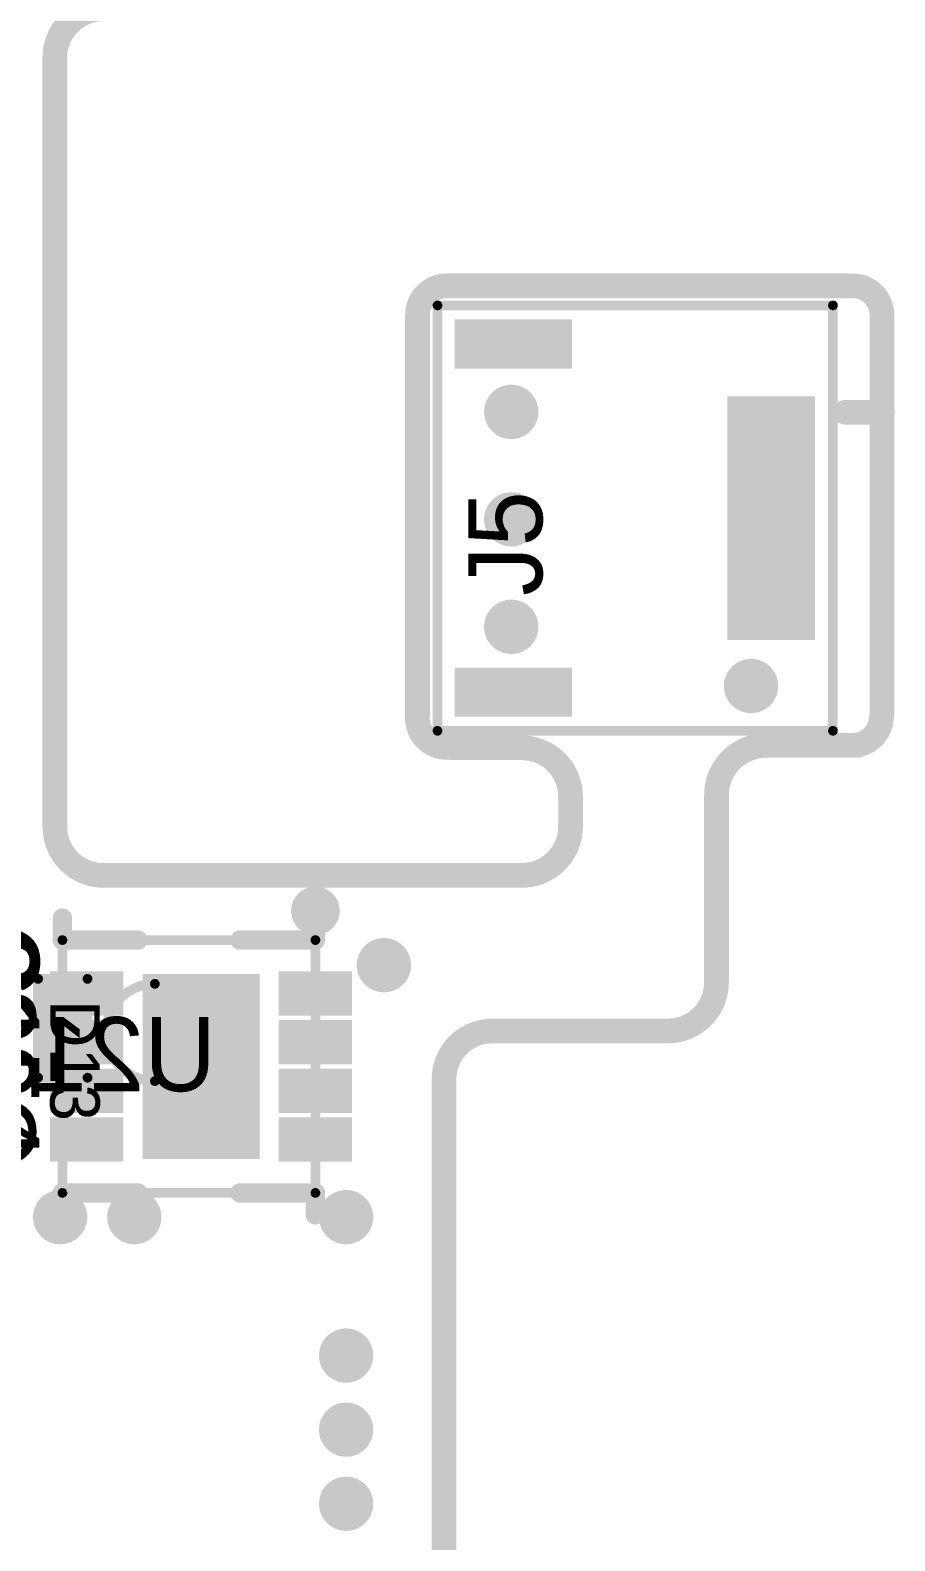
# Model space of a CAD drawing. Extents: x 722 to 1072, y 754 to 1061.
# Drawn here: x 804.81 to 813.7, y 1034.75 to 1050.28 of the extents above; entities that cross this region are included whole.
import ezdxf

# ---------------------------------------------------------------- set-up
doc = ezdxf.new("R2010")
doc.units = 0
doc.layers.get('0').update_dxf_attribs({"linetype": 'CONTINUOUS'})
for name, color, linetype in [('BOTTOMOVERLAY', 54, 'CONTINUOUS'), ('BOTTOMPASTE', 16, 'CONTINUOUS'), ('BOTTOMSOLDER', 6, 'CONTINUOUS'), ('KEEPOUTLAYER', 6, 'CONTINUOUS'), ('MECHANICAL13', 56, 'CONTINUOUS'), ('MULTILAYER', 9, 'CONTINUOUS'), ('TOPOVERLAY', 2, 'CONTINUOUS'), ('TOPPASTE', 8, 'CONTINUOUS'), ('TOPSOLDER', 216, 'CONTINUOUS'), ('VIAHOLELAYER', 16, 'CONTINUOUS')]:
    doc.layers.add(name, color=color, linetype=linetype)

# ---------------------------------------------------------------- blocks, each defined once
blk = doc.blocks.new('DFN_B_1')
at = {"layer": 'BOTTOMOVERLAY'}
for points, const_width in [([(-1.475, 1.175, 1), (-1.725, 1.175, 1)], 0.25), ([(-1.787, 1.175, 1), (-1.663, 1.175, 1)], 0.125), ([(-1.575, 1.175, 1), (-1.475, 1.175, 1)], 0.1), ([(-1.537, 1.175, 1), (-1.412, 1.175, 1)], 0.125), ([(-1.35, 1.175, 1), (-1.25, 1.175, 1)], 0.1), ([(-1.35, 1.175, 1), (-1.25, 1.175, 1)], 0.1), ([(1.25, 1.175, 1), (1.35, 1.175, 1)], 0.1), ([(1.25, 1.175, 1), (1.35, 1.175, 1)], 0.1), ([(1.475, 1.175, 1), (1.575, 1.175, 1)], 0.1), ([(-1.35, 0.4, 1), (-1.25, 0.4, 1)], 0.1), ([(1.25, 0.4, 1), (1.35, 0.4, 1)], 0.1), ([(-1.35, -0.65, 1), (-1.25, -0.65, 1)], 0.1), ([(1.25, -0.65, 1), (1.35, -0.65, 1)], 0.1), ([(-1.575, -1.425, 1), (-1.475, -1.425, 1)], 0.1), ([(-1.35, -1.425, 1), (-1.25, -1.425, 1)], 0.1), ([(-1.35, -1.425, 1), (-1.25, -1.425, 1)], 0.1), ([(1.25, -1.425, 1), (1.35, -1.425, 1)], 0.1), ([(1.25, -1.425, 1), (1.35, -1.425, 1)], 0.1), ([(1.475, -1.425, 1), (1.575, -1.425, 1)], 0.1)]:
    blk.add_lwpolyline(points, format="xyb", close=True, dxfattribs=dict(at, const_width=const_width))
at = {"layer": 'BOTTOMOVERLAY', "const_width": 0.2}
for points in [[(-1.3, 1.175), (-1.525, 1.175)], [(-1.3, 0.4), (-1.3, 1.175)], [(1.525, 1.175), (1.3, 1.175)], [(1.3, 0.4), (1.3, 1.175)], [(-1.3, -1.425), (-1.3, -0.65)], [(1.3, -1.425), (1.3, -0.65)], [(-1.3, -1.425), (-1.525, -1.425)], [(1.525, -1.425), (1.3, -1.425)]]:
    blk.add_lwpolyline(points, dxfattribs=at)
at = {"layer": 'BOTTOMPASTE'}
for points in [[(-0.875, 0.9), (-0.625, 0.9), (-0.875, 1.45), (-0.625, 1.45)], [(-0.375, 0.9), (-0.125, 0.9), (-0.375, 1.45), (-0.125, 1.45)], [(0.125, 0.9), (0.375, 0.9), (0.125, 1.45), (0.375, 1.45)], [(0.625, 0.9), (0.875, 0.9), (0.625, 1.45), (0.875, 1.45)], [(-0.85, -0.5), (0.85, -0.5), (-0.85, 0.5), (0.85, 0.5)], [(-0.875, -1.45), (-0.625, -1.45), (-0.875, -0.9), (-0.625, -0.9)], [(-0.375, -1.45), (-0.125, -1.45), (-0.375, -0.9), (-0.125, -0.9)], [(0.125, -1.45), (0.375, -1.45), (0.125, -0.9), (0.375, -0.9)], [(0.625, -1.45), (0.875, -1.45), (0.625, -0.9), (0.875, -0.9)]]:
    blk.add_solid(points, dxfattribs=at)
at = {"layer": 'BOTTOMSOLDER'}
for points in [[(-0.977, 0.798), (-0.523, 0.798), (-0.977, 1.552), (-0.523, 1.552)], [(-0.477, 0.798), (-0.023, 0.798), (-0.477, 1.552), (-0.023, 1.552)], [(0.023, 0.798), (0.477, 0.798), (0.023, 1.552), (0.477, 1.552)], [(0.523, 0.798), (0.977, 0.798), (0.523, 1.552), (0.977, 1.552)], [(-0.952, -0.602), (0.952, -0.602), (-0.952, 0.602), (0.952, 0.602)], [(-0.977, -1.552), (-0.523, -1.552), (-0.977, -0.798), (-0.523, -0.798)], [(-0.477, -1.552), (-0.023, -1.552), (-0.477, -0.798), (-0.023, -0.798)], [(0.023, -1.552), (0.477, -1.552), (0.023, -0.798), (0.477, -0.798)], [(0.523, -1.552), (0.977, -1.552), (0.523, -0.798), (0.977, -0.798)]]:
    blk.add_solid(points, dxfattribs=at)
at = {"layer": 'MECHANICAL13', "const_width": 0.1}
for points in [[(1.3, 1.175), (-1.3, 1.175)], [(-1.3, -1.425), (-1.3, 1.175)], [(1.3, -1.425), (1.3, 1.175)], [(1.3, -1.425), (-1.3, -1.425)]]:
    blk.add_lwpolyline(points, dxfattribs=at)
at = {"layer": 'MECHANICAL13'}
for points, const_width in [([(-1.325, 1.175, 1), (-1.275, 1.175, 1)], 0.05), ([(-1.325, 1.175, 1), (-1.275, 1.175, 1)], 0.05), ([(1.275, 1.175, 1), (1.325, 1.175, 1)], 0.05), ([(1.275, 1.175, 1), (1.325, 1.175, 1)], 0.05), ([(0.15, -0.475, 1), (-0.85, -0.475, 1)], 0.1), ([(-0.875, -0.475, 1), (-0.825, -0.475, 1)], 0.05), ([(0.125, -0.475, 1), (0.175, -0.475, 1)], 0.05), ([(-1.325, -1.425, 1), (-1.275, -1.425, 1)], 0.05), ([(-1.325, -1.425, 1), (-1.275, -1.425, 1)], 0.05), ([(1.275, -1.425, 1), (1.325, -1.425, 1)], 0.05), ([(1.275, -1.425, 1), (1.325, -1.425, 1)], 0.05)]:
    blk.add_lwpolyline(points, format="xyb", close=True, dxfattribs=dict(at, const_width=const_width))
blk = doc.blocks.new('503480_0500_12')
at = {"layer": 'TOPOVERLAY'}
for points, const_width in [([(-2.104, -2.187), (-2.104, 2.187)], 0.1), ([(-2.104, 2.187), (1.96, 2.187)], 0.1), ([(1.96, -2.187), (1.96, 2.187)], 0.1), ([(2.087, 1.088), (2.468, 1.088)], 0.254), ([(-2.104, -2.187), (1.96, -2.187)], 0.1)]:
    blk.add_lwpolyline(points, dxfattribs=dict(at, const_width=const_width))
for points, const_width in [([(-2.129, 2.187, 1), (-2.079, 2.187, 1)], 0.05), ([(-2.129, 2.187, 1), (-2.079, 2.187, 1)], 0.05), ([(1.935, 2.187, 1), (1.985, 2.187, 1)], 0.05), ([(1.935, 2.187, 1), (1.985, 2.187, 1)], 0.05), ([(2.024, 1.088, 1), (2.151, 1.088, 1)], 0.127), ([(2.405, 1.088, 1), (2.532, 1.088, 1)], 0.127), ([(-2.129, -2.187, 1), (-2.079, -2.187, 1)], 0.05), ([(-2.129, -2.187, 1), (-2.079, -2.187, 1)], 0.05), ([(1.935, -2.187, 1), (1.985, -2.187, 1)], 0.05), ([(1.935, -2.187, 1), (1.985, -2.187, 1)], 0.05)]:
    blk.add_lwpolyline(points, format="xyb", close=True, dxfattribs=dict(at, const_width=const_width))
at = {"layer": 'TOPPASTE'}
for points in [[(-1.825, 1.64), (-0.825, 1.64), (-1.825, 1.94), (-0.825, 1.94)], [(0.975, 0.85), (1.675, 0.85), (0.975, 1.15), (1.675, 1.15)], [(0.975, 0.35), (1.675, 0.35), (0.975, 0.65), (1.675, 0.65)], [(0.975, -0.15), (1.675, -0.15), (0.975, 0.15), (1.675, 0.15)], [(0.975, -0.65), (1.675, -0.65), (0.975, -0.35), (1.675, -0.35)], [(0.975, -1.15), (1.675, -1.15), (0.975, -0.85), (1.675, -0.85)], [(-1.825, -1.94), (-0.825, -1.94), (-1.825, -1.64), (-0.825, -1.64)]]:
    blk.add_solid(points, dxfattribs=at)
at = {"layer": 'TOPSOLDER'}
for points in [[(-1.927, 1.538), (-0.723, 1.538), (-1.927, 2.042), (-0.723, 2.042)], [(0.873, 0.748), (1.777, 0.748), (0.873, 1.252), (1.777, 1.252)], [(0.873, 0.248), (1.777, 0.248), (0.873, 0.752), (1.777, 0.752)], [(0.873, -0.252), (1.777, -0.252), (0.873, 0.252), (1.777, 0.252)], [(0.873, -0.752), (1.777, -0.752), (0.873, -0.248), (1.777, -0.248)], [(0.873, -1.252), (1.777, -1.252), (0.873, -0.748), (1.777, -0.748)], [(-1.927, -2.042), (-0.723, -2.042), (-1.927, -1.538), (-0.723, -1.538)]]:
    blk.add_solid(points, dxfattribs=at)
blk = doc.blocks.new('0201_199')
at = {"layer": 'TOPOVERLAY', "const_width": 0.102}
for points in [[(-0.508, 0.254), (-0.508, -0.254)], [(-0.508, 0.254), (0.508, 0.254)], [(0.508, 0.254), (0.508, -0.254)], [(-0.508, -0.254), (0.508, -0.254)]]:
    blk.add_lwpolyline(points, dxfattribs=at)
at = {"layer": 'TOPOVERLAY', "const_width": 0.0508}
for points in [[(-0.533, 0.254, 1), (-0.483, 0.254, 1)], [(-0.533, 0.254, 1), (-0.483, 0.254, 1)], [(0.483, 0.254, 1), (0.533, 0.254, 1)], [(0.483, 0.254, 1), (0.533, 0.254, 1)], [(-0.533, -0.254, 1), (-0.483, -0.254, 1)], [(-0.533, -0.254, 1), (-0.483, -0.254, 1)], [(0.483, -0.254, 1), (0.533, -0.254, 1)], [(0.483, -0.254, 1), (0.533, -0.254, 1)]]:
    blk.add_lwpolyline(points, format="xyb", close=True, dxfattribs=at)
at = {"layer": 'TOPPASTE'}
for points in [[(-0.09, -0.175), (-0.09, 0.175), (-0.44, -0.175), (-0.44, 0.175)], [(0.44, -0.175), (0.44, 0.175), (0.09, -0.175), (0.09, 0.175)]]:
    blk.add_solid(points, dxfattribs=at)
at = {"layer": 'TOPSOLDER'}
for points in [[(0.012, -0.277), (0.012, 0.277), (-0.542, -0.277), (-0.542, 0.277)], [(0.542, -0.277), (0.542, 0.277), (-0.012, -0.277), (-0.012, 0.277)]]:
    blk.add_solid(points, dxfattribs=at)

msp = doc.modelspace()

# ---------------------------------------------------------------- linework, layer by layer
at = {"layer": 'KEEPOUTLAYER', "const_width": 0.254}
for points in [[(805.063, 1049.999, -0.414214), (805.563, 1050.499)], [(808.79, 1047.351, -0.414214), (809.09, 1047.651)], [(813.263, 1047.651, -0.414216), (813.563, 1047.351)], [(809.089, 1042.906, -0.414214), (808.789, 1043.206)], [(813.559, 1043.226, -0.414214), (813.259, 1042.926)], [(809.863, 1042.901, -0.414214), (810.363, 1042.399)], [(811.863, 1042.399, -0.414214), (812.363, 1042.926)], [(805.563, 1041.589, -0.414212), (805.063, 1042.089)], [(810.363, 1042.089, -0.414214), (809.863, 1041.589)], [(811.863, 1040.489, -0.414212), (811.363, 1039.989)], [(809.063, 1039.499, -0.414214), (809.563, 1039.989)]]:
    msp.add_lwpolyline(points, format="xyb", dxfattribs=at)
for points in [[(805.063, 1042.089), (805.063, 1049.999)], [(809.09, 1047.651), (813.215, 1047.651)], [(808.79, 1043.231), (808.79, 1047.351)], [(813.563, 1043.231), (813.563, 1047.351)], [(809.138, 1042.901), (809.863, 1042.901)], [(812.363, 1042.926), (813.31, 1042.926)], [(810.363, 1042.089), (810.363, 1042.399)], [(811.863, 1040.489), (811.863, 1042.399)], [(805.563, 1041.589), (809.863, 1041.589)], [(809.563, 1039.989), (811.363, 1039.989)], [(809.063, 1033.799), (809.063, 1039.499)]]:
    msp.add_lwpolyline(points, dxfattribs=at)
at = {"layer": 'KEEPOUTLAYER', "const_width": 0.127}
for points in [[(804.999, 1049.999, 1), (805.126, 1049.999, 1)], [(804.999, 1049.999, 1), (805.126, 1049.999, 1)], [(809.026, 1047.651, 1), (809.153, 1047.651, 1)], [(809.026, 1047.651, 1), (809.153, 1047.651, 1)], [(813.152, 1047.651, 1), (813.279, 1047.651, 1)], [(813.199, 1047.651, 1), (813.326, 1047.651, 1)], [(808.726, 1047.351, 1), (808.853, 1047.351, 1)], [(808.726, 1047.351, 1), (808.853, 1047.351, 1)], [(813.499, 1047.351, 1), (813.626, 1047.351, 1)], [(813.499, 1047.351, 1), (813.626, 1047.351, 1)], [(808.725, 1043.206, 1), (808.852, 1043.206, 1)], [(808.726, 1043.231, 1), (808.853, 1043.231, 1)], [(813.496, 1043.226, 1), (813.623, 1043.226, 1)], [(813.499, 1043.231, 1), (813.626, 1043.231, 1)], [(809.025, 1042.906, 1), (809.152, 1042.906, 1)], [(809.074, 1042.901, 1), (809.201, 1042.901, 1)], [(809.799, 1042.901, 1), (809.926, 1042.901, 1)], [(809.799, 1042.901, 1), (809.926, 1042.901, 1)], [(812.299, 1042.926, 1), (812.426, 1042.926, 1)], [(812.299, 1042.926, 1), (812.426, 1042.926, 1)], [(813.196, 1042.926, 1), (813.323, 1042.926, 1)], [(813.247, 1042.926, 1), (813.374, 1042.926, 1)], [(810.299, 1042.399, 1), (810.426, 1042.399, 1)], [(810.299, 1042.399, 1), (810.426, 1042.399, 1)], [(811.799, 1042.399, 1), (811.926, 1042.399, 1)], [(811.799, 1042.399, 1), (811.926, 1042.399, 1)], [(804.999, 1042.089, 1), (805.126, 1042.089, 1)], [(804.999, 1042.089, 1), (805.126, 1042.089, 1)], [(810.299, 1042.089, 1), (810.426, 1042.089, 1)], [(810.299, 1042.089, 1), (810.426, 1042.089, 1)], [(805.499, 1041.589, 1), (805.626, 1041.589, 1)], [(805.499, 1041.589, 1), (805.626, 1041.589, 1)], [(809.799, 1041.589, 1), (809.926, 1041.589, 1)], [(809.799, 1041.589, 1), (809.926, 1041.589, 1)], [(811.799, 1040.489, 1), (811.926, 1040.489, 1)], [(811.799, 1040.489, 1), (811.926, 1040.489, 1)], [(809.499, 1039.989, 1), (809.626, 1039.989, 1)], [(809.499, 1039.989, 1), (809.626, 1039.989, 1)], [(811.299, 1039.989, 1), (811.426, 1039.989, 1)], [(811.299, 1039.989, 1), (811.426, 1039.989, 1)], [(808.999, 1039.499, 1), (809.126, 1039.499, 1)], [(808.999, 1039.499, 1), (809.126, 1039.499, 1)]]:
    msp.add_lwpolyline(points, format="xyb", close=True, dxfattribs=at)
at = {"layer": 'MULTILAYER', "const_width": 0.279}
for points in [[(809.614, 1046.355, 1), (809.894, 1046.355, 1)], [(809.614, 1045.25, 1), (809.894, 1045.25, 1)], [(809.614, 1044.145, 1), (809.894, 1044.145, 1)], [(812.078, 1043.536, 1), (812.358, 1043.536, 1)], [(808.305, 1040.666, 1), (808.585, 1040.666, 1)], [(804.978, 1038.075, 1), (805.257, 1038.075, 1)], [(805.74, 1038.075, 1), (806.019, 1038.075, 1)], [(807.917, 1038.075, 1), (808.196, 1038.075, 1)], [(807.917, 1036.652, 1), (808.196, 1036.652, 1)], [(807.917, 1035.89, 1), (808.196, 1035.89, 1)], [(807.917, 1035.128, 1), (808.196, 1035.128, 1)]]:
    msp.add_lwpolyline(points, format="xyb", close=True, dxfattribs=at)
at = {"layer": 'VIAHOLELAYER', "const_width": 0.152}
for points in [[(809.678, 1046.355, 1), (809.83, 1046.355, 1)], [(809.678, 1045.25, 1), (809.83, 1045.25, 1)], [(809.678, 1044.145, 1), (809.83, 1044.145, 1)], [(812.142, 1043.536, 1), (812.294, 1043.536, 1)], [(808.369, 1040.666, 1), (808.521, 1040.666, 1)], [(805.042, 1038.075, 1), (805.194, 1038.075, 1)], [(805.804, 1038.075, 1), (805.956, 1038.075, 1)], [(807.98, 1038.075, 1), (808.133, 1038.075, 1)], [(807.98, 1036.652, 1), (808.133, 1036.652, 1)], [(807.98, 1035.89, 1), (808.133, 1035.89, 1)], [(807.98, 1035.128, 1), (808.133, 1035.128, 1)]]:
    msp.add_lwpolyline(points, format="xyb", close=True, dxfattribs=at)

# ---------------------------------------------------------------- block references
for name, p, rotation in [('503480_0500_12', (811.1, 1045.263), 360), ('DFN_B_1', (806.566, 1039.624), 270), ('0201_199', (805.145, 1040.017), 90)]:
    msp.add_blockref(name, p, dxfattribs=dict(rotation=rotation))

# ---------------------------------------------------------------- texts
at = {"layer": 'BOTTOMOVERLAY', "text_generation_flag": 2}
msp.add_text('C238', height=0.762, rotation=270, dxfattribs=at).set_placement((804.102, 1038.557))
msp.add_text('U21', height=0.762, dxfattribs=at).set_placement((806.718, 1039.37))
at = {"layer": 'TOPOVERLAY'}
for s, height, rotation, p in [('J5', 0.762, 90, (810.073, 1044.463)), ('C154', 0.762, 270, (804.141, 1041.097)), ('D13', 0.508, 270, (805.016, 1040.31))]:
    msp.add_text(s, height=height, rotation=rotation, dxfattribs=at).set_placement(p)

doc.saveas('drawing.dxf')
